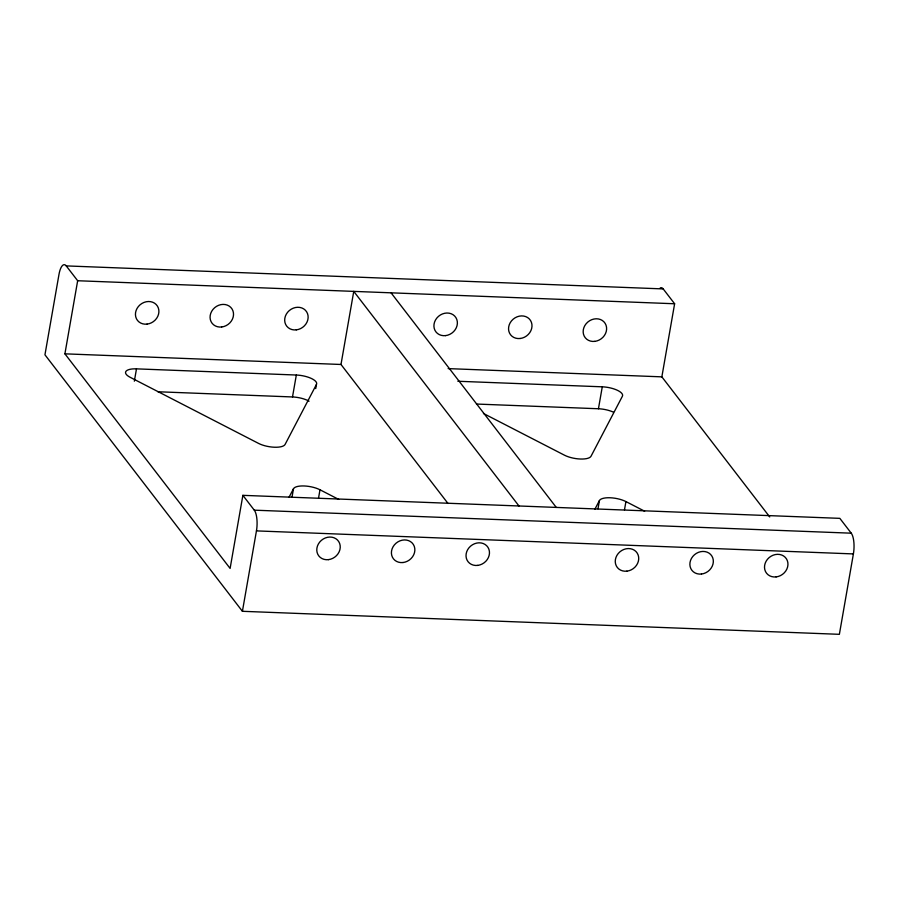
<?xml version="1.0" encoding="UTF-8"?>
<svg xmlns="http://www.w3.org/2000/svg" width="899" height="899" viewBox="0 0 899 899"><rect width="100%" height="100%" fill="white"/><g stroke="black" fill="none" stroke-linecap="round" stroke-linejoin="round"><path stroke-width="1.35" d="M64.908 353.835L77.662 280.735L66.234 265.902A15.856 5.315 -87.8 0 0 58.986 274.409L44.95 354.813L242.415 611.298L839.374 634.323L853.398 553.919A15.856 5.315 -87.8 0 0 851.252 533.186L839.835 518.352L242.876 495.338L230.11 568.426L64.908 353.835L340.991 364.477L447.994 503.462M134.344 381.198L136.491 368.86L296.333 375.029A15.856 5.574 9.9 0 1 316.448 384.457L315.729 388.57M242.415 611.298L256.451 530.893A15.856 5.315 -87.8 0 0 254.293 510.171L242.876 495.338M157.909 391.762L292.501 396.953L296.333 375.029M292.051 496.978L293.49 488.753A15.856 5.574 9.9 0 1 304.199 485.966A15.856 5.574 9.9 0 1 319.988 489.775L338.698 499.406M340.991 364.477L353.757 291.388L518.97 505.98M318.549 498.001L319.988 489.775M476.459 404.044L598.442 408.753L602.274 386.817L457.861 381.255M597.992 508.778L599.431 500.552A15.856 5.574 9.9 0 1 610.14 497.765A15.856 5.574 9.9 0 1 625.929 501.575L644.639 511.205M624.49 509.8L625.929 501.575M769.724 516.947L661.855 376.85L674.621 303.761L663.192 288.916A15.856 5.315 -87.8 0 0 660.203 287.961M316.448 384.457L285.084 444.443A15.856 5.574 9.9 0 1 274.375 447.23A15.856 5.574 9.9 0 1 258.586 443.421L130.108 377.265A15.856 5.574 9.9 0 1 136.491 368.86M289.006 497.327L293.49 488.753M594.947 509.126L599.431 500.552M66.234 265.902L663.192 288.916M77.662 280.735L674.621 303.761M448.151 368.612L661.855 376.85M254.293 510.171L851.252 533.186M256.451 530.893L853.398 553.919M483.448 413.473L564.527 455.22A15.856 5.574 9.9 0 0 580.316 459.018A15.856 5.574 9.9 0 0 591.025 456.243L622.389 396.245A15.856 5.574 9.9 0 0 602.274 386.817M391.065 292.827L556.279 507.418M598.442 408.753A15.856 5.574 9.9 0 1 613.455 412.18M292.501 396.953A15.856 5.574 9.9 0 1 309.065 401.179M296.288 329.866A12.283 10.732 -37.6 0 0 306.638 311.818A12.283 10.732 -37.6 0 0 286.32 314.144A12.283 10.732 -37.6 0 0 296.288 329.866M477.627 565.404A12.283 10.732 -37.6 0 0 487.977 547.356A12.283 10.732 -37.6 0 0 467.66 549.682A12.283 10.732 -37.6 0 0 477.627 565.404M221.671 326.989A12.283 10.732 -37.6 0 0 232.021 308.941A12.283 10.732 -37.6 0 0 211.703 311.268A12.283 10.732 -37.6 0 0 221.671 326.989M403.01 562.527A12.283 10.732 -37.6 0 0 413.36 544.479A12.283 10.732 -37.6 0 0 393.043 546.806A12.283 10.732 -37.6 0 0 403.01 562.527M147.043 324.112A12.283 10.732 -37.6 0 0 157.404 306.065A12.283 10.732 -37.6 0 0 137.075 308.391A12.283 10.732 -37.6 0 0 147.043 324.112M328.382 559.65A12.283 10.732 -37.6 0 0 338.743 541.603A12.283 10.732 -37.6 0 0 318.415 543.929A12.283 10.732 -37.6 0 0 328.382 559.65M445.522 335.619A12.283 10.732 -37.6 0 0 455.883 317.572A12.283 10.732 -37.6 0 0 435.554 319.898A12.283 10.732 -37.6 0 0 445.522 335.619M626.861 571.157A12.283 10.732 -37.6 0 0 637.222 553.11A12.283 10.732 -37.6 0 0 616.894 555.436A12.283 10.732 -37.6 0 0 626.861 571.157M520.15 338.496A12.283 10.732 -37.6 0 0 530.5 320.449A12.283 10.732 -37.6 0 0 510.183 322.775A12.283 10.732 -37.6 0 0 520.15 338.496M701.478 574.034A12.283 10.732 -37.6 0 0 711.839 555.987A12.283 10.732 -37.6 0 0 691.511 558.313A12.283 10.732 -37.6 0 0 701.478 574.034M594.767 341.373A12.283 10.732 -37.6 0 0 605.117 323.325A12.283 10.732 -37.6 0 0 584.799 325.652A12.283 10.732 -37.6 0 0 594.767 341.373M776.107 576.911A12.283 10.732 -37.6 0 0 786.456 558.863A12.283 10.732 -37.6 0 0 766.139 561.19A12.283 10.732 -37.6 0 0 776.107 576.911"/></g></svg>
